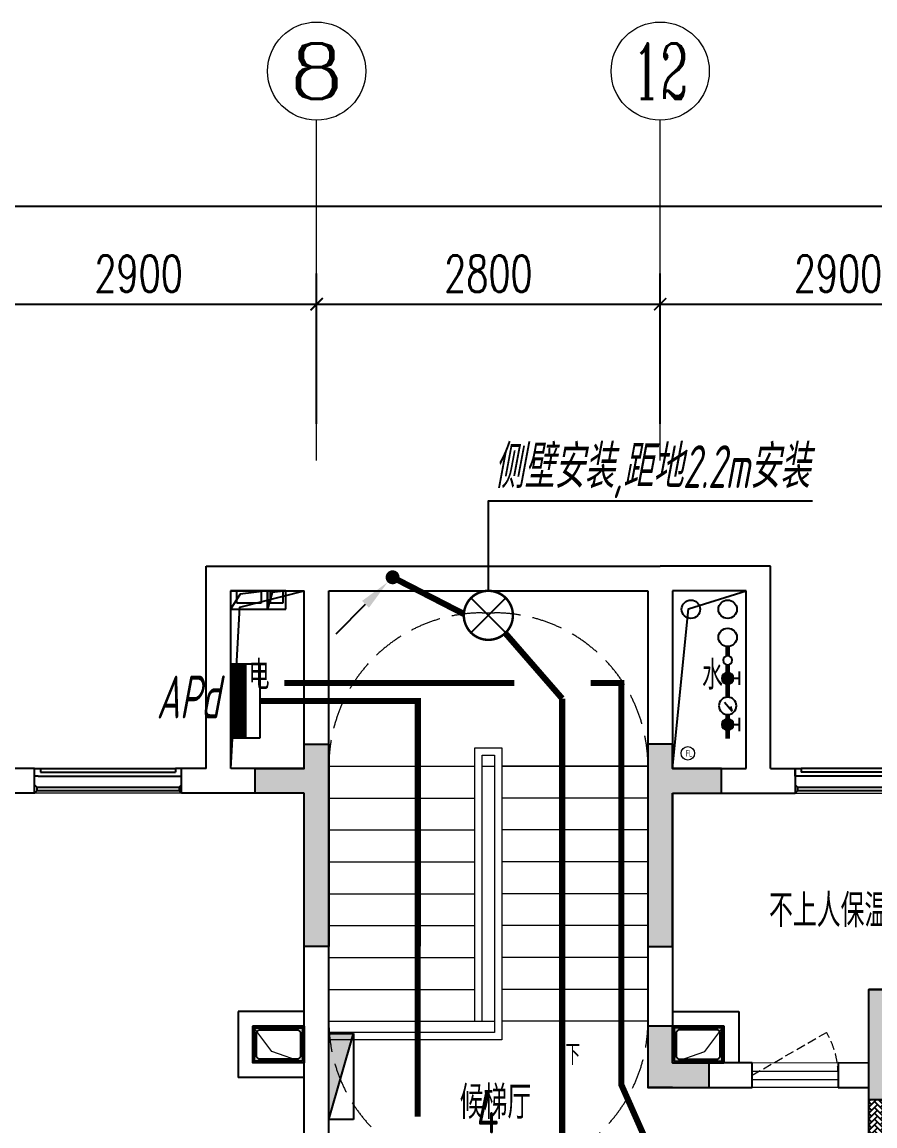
# Model space of a CAD drawing. Extents: x 3753737 to 4713801, y -857380 to 24339.
# Drawn here: x 4049613 to 4056563, y -789149 to -780149 of the extents above; entities that cross this region are included whole.
import ezdxf
from ezdxf.enums import TextEntityAlignment as Align

# ---------------------------------------------------------------- set-up
doc = ezdxf.new("R2010")
doc.units = 0
doc.header["$LTSCALE"] = 1000
doc.header["$MEASUREMENT"] = 0
doc.linetypes.add('DASH', pattern=[0.35, 0.25, -0.1])
doc.layers.get('0').update_dxf_attribs({"linetype": 'CONTINUOUS'})
doc.layers.get('Defpoints').update_dxf_attribs({"linetype": 'CONTINUOUS'})
for name, color, linetype in [('!!电气', 1, 'CONTINUOUS'), ('3-栏杆1', 252, 'CONTINUOUS'), ('COLU', 7, 'CONTINUOUS'), ('DIM-照明', 7, 'CONTINUOUS'), ('EQUIP-照明', 3, 'CONTINUOUS'), ('EQUIP-箱柜', 3, 'CONTINUOUS'), ('EQUIP_消火栓', 7, 'CONTINUOUS'), ('LVTRY', 252, 'CONTINUOUS'), ('LWIRE', 4, 'CONTINUOUS'), ('S-砼墙填充', 251, 'CONTINUOUS'), ('VPIPE-消防', 1, 'TG_X'), ('VPIPE-给水', 3, 'TG_J'), ('WALL', 252, 'CONTINUOUS'), ('WIRE-动力', 7, 'CONTINUOUS'), ('WIRE-照明', 2, 'CONTINUOUS'), ('保温', 6, 'CONTINUOUS'), ('污水', 3, 'CONTINUOUS'), ('看线', 185, 'CONTINUOUS'), ('给水', 4, 'CONTINUOUS'), ('铝合金', 144, 'CONTINUOUS')]:
    doc.layers.add(name, color=color, linetype=linetype)
for name, color, linetype, lineweight in [('AXIS', 114, 'CONTINUOUS', 20), ('AXIS_TEXT', 7, 'CONTINUOUS', 20), ('DIM_SYMB', 252, 'CONTINUOUS', 20), ('PUB_HATCH', 8, 'CONTINUOUS', 9), ('PUB_TEXT', 7, 'CONTINUOUS', 20), ('STAIR', 252, 'CONTINUOUS', 20), ('VPIPE-废水', 31, 'TG_F', 18), ('WINDOW', 146, 'CONTINUOUS', 20), ('平面-看线', 252, 'CONTINUOUS', 15), ('立面-洞口示意', 252, 'CONTINUOUS', 13)]:
    doc.layers.add(name, color=color, linetype=linetype, lineweight=lineweight)
doc.styles.add('_TCH_AXIS', font='COMPLEX', dxfattribs={"bigfont": 'GBCBIG'})
doc.styles.add('_TCH_DIM', font='SIMPLEX', dxfattribs={"bigfont": 'GBCBIG'})
doc.styles.add('_TCH_DIM_T3', font='SIMPLEX.shx', dxfattribs={"width": 0.705882, "bigfont": 'GBCBIG.shx'})
doc.styles.add('_TCH_LABEL', font='COMPLEX', dxfattribs={"bigfont": 'GBCBIG'})
doc.styles.add('_TEL_DIM', font='SIMPLEX', dxfattribs={"width": 0.8, "height": 3.5, "bigfont": 'HZTXT'})
doc.styles.add('COMPLEX', font='COMPLEX')
doc.styles.add('HZTXT', font='gbeitc.shx', dxfattribs={"width": 0.8, "height": 400, "bigfont": 'hztxt.shx'})
doc.styles.get("Standard").update_dxf_attribs({"font": 'gbenor.shx', "bigfont": 'gbcbig.shx'})
doc.styles.add('TG_LINETYPE', font='SIMPLEX', dxfattribs={"width": 0.8, "height": 3, "bigfont": 'HZTXT'})
doc.linetypes.add('TG_F', pattern='A,2,-0.3,["F",TG_LINETYPE,S=0.1,R=0,X=-0.23,Y=-0.15],0', length=2.3)
doc.linetypes.add('TG_J', pattern='A,2,-0.22,["J",TG_LINETYPE,S=0.1,R=0,X=-0.18,Y=-0.15],0', length=2.22)
doc.linetypes.add('TG_X', pattern='A,4,-0.3,["X",TG_LINETYPE,S=0.1,R=0,X=-0.23,Y=-0.15],0', length=4.3)
doc.dimstyles.new('_TCH_ARCH&&100', dxfattribs={"dimtxt": 297.5, "dimasz": 100, "dimexe": 250, "dimexo": 300, "dimgap": 100, "dimtad": 1, "dimdec": 0, "dimzin": 0, "dimdsep": 46, "dimtxsty": '_TCH_DIM_T3', "dimblk": 'ARCHTICK', "dimcen": 0.09, "dimclrt": 7, "dimazin": 2, "dimtfac": 1, "dimtdec": 0, "dimtix": 1, "dimtmove": 2, "dimatfit": 3, "dimfxl": 1, "dimtolj": 1, "dimtzin": 0, "dimarcsym": 0})
pattern_1 = [(45, (0, 0), (0, 47.4157523), [100.584, -33.528]), (135, (23.708, 23.708), (3e-15, 47.4157523), [100.584, -33.528])]
pattern_2 = [(90, (0, 0), (-16.49778, 1e-15), [9.525, -19.05]), (210, (0, 0), (8.24889, -14.2874966), [9.525, -19.05]), (150, (6e-16, 9.525), (-8.24889, -14.2874966), [9.525, -19.05])]

# ---------------------------------------------------------------- blocks, each defined once
blk = doc.blocks.new('$TwtSys$00000434')
at = {"color": 252}
for p, q in [((-0.5, 0.5), (-0.5, -0.5)), ((-0.5, -0.5), (0.5, 0.5)), ((0.5, 0.5), (-0.5, 0.5)), ((0.5, -0.5), (0.5, 0.5)), ((-0.5, -0.5), (0.5, -0.5))]:
    blk.add_line(p, q, dxfattribs=at)
blk.add_solid([(0.5, -0.5), (0.5, 0.5), (-0.5, -0.5)], dxfattribs=at)
blk = doc.blocks.new('A$C2705576B')
at = {"layer": '给水'}
h = blk.add_hatch(color=252, dxfattribs=at)
edge = h.paths.add_edge_path()
edge.add_arc((417.5, -1741.2), 47.2, 0, 360)
h = blk.add_hatch(color=252, dxfattribs=at)
edge = h.paths.add_edge_path()
edge.add_arc((794.7, -1741.2), 47.2, 0, 360)
at = {"layer": '给水', "color": 252}
for p, q in [((363.1, -1645.4), (471.8, -1645.4)), ((417.5, -1741.2), (417.5, -1645.4)), ((601.1, -1768.1), (525.3, -1704.3)), ((525.3, -1704.3), (564, -1715)), ((740.3, -1645.4), (849, -1645.4)), ((794.7, -1741.2), (794.7, -1645.4))]:
    blk.add_line(p, q, dxfattribs=at)
at = {"layer": '给水', "color": 252, "const_width": 35.4}
for points in [[(499.1, -1741.2), (302.5, -1741.2)], [(903.5, -1741.2), (640.6, -1741.2)], [(1052.8, -1741.2), (978.5, -1741.2)]]:
    blk.add_lwpolyline(points, dxfattribs=at)
at = {"layer": '给水', "color": 252}
for centre, radius in [((417.5, -1741.2), 47.2), ((569.8, -1741.2), 70.8), ((794.7, -1741.2), 47.2), ((941, -1741.2), 37.5)]:
    blk.add_circle(centre, radius, dxfattribs=at)
blk = doc.blocks.new('GDGDGRD')
at = {"layer": 'S-砼墙填充'}
h = blk.add_hatch(color=252, dxfattribs=at)
h.dxf.hatch_style = 1
h.paths.add_polyline_path([(431616.6, 297415.4), (431216.6, 297415.4), (431216.6, 297615.4), (431616.6, 297615.4), (431616.6, 297815.4), (431816.6, 297815.4), (431816.6, 296165.4), (431616.6, 296165.4)])
h = blk.add_hatch(color=252, dxfattribs=at)
h.dxf.hatch_style = 1
h.paths.add_polyline_path([(434616.6, 297415.4), (435016.6, 297415.4), (435016.6, 297615.4), (434616.6, 297615.4), (434616.6, 297815.4), (434416.6, 297815.4), (434416.6, 296165.4), (434616.6, 296165.4)])
h = blk.add_hatch(color=252, dxfattribs=at)
h.dxf.hatch_style = 1
h.paths.add_polyline_path([(436416.6, 295815.4), (436416.6, 295615.4), (436416.6, 294915.4), (436216.6, 294915.4), (436216.6, 295815.4)])
h = blk.add_hatch(color=252, dxfattribs=at)
h.dxf.hatch_style = 1
h.paths.add_polyline_path([(434916.6, 295015.6), (434916.6, 295215.6), (434616.6, 295215.6), (434616.6, 295515.6), (434416.6, 295515.6), (434416.6, 295015.6)])
at = {"layer": 'COLU', "color": 252}
for points in [[(431616.6, 297415.4), (431216.6, 297415.4), (431216.6, 297615.4), (431616.6, 297615.4), (431616.6, 297815.4), (431816.6, 297815.4), (431816.6, 296165.4), (431616.6, 296165.4), (431616.6, 297415.4)], [(434616.6, 297415.4), (435016.6, 297415.4), (435016.6, 297615.4), (434616.6, 297615.4), (434616.6, 297815.4), (434416.6, 297815.4), (434416.6, 296165.4), (434616.6, 296165.4), (434616.6, 297415.4)], [(436416.6, 295815.4), (436416.6, 295615.4), (436416.6, 295615.4), (436416.6, 294915.4), (436216.6, 294915.4), (436216.6, 295815.4)], [(434916.6, 295015.6), (434916.6, 295215.6), (434616.6, 295215.6), (434616.6, 295515.6), (434416.6, 295515.6), (434416.6, 295015.6)]]:
    blk.add_lwpolyline(points, close=True, dxfattribs=at)
blk = doc.blocks.new('VXVXVXDVXDVXVDX')
at = {"layer": '保温', "linetype": 'ByBlock', "ltscale": 10}
h = blk.add_hatch(dxfattribs=at)
h.set_pattern_fill('AR-HBONE', color=251, scale=55)
h.set_pattern_definition(pattern_1)
h.paths.add_polyline_path([(439216.6, 295615.4), (439116.6, 295615.4), (439116.6, 292815.4), (439216.6, 292815.2)])
h = blk.add_hatch(dxfattribs=at)
h.set_pattern_fill('AR-HBONE', color=251, scale=55)
h.set_pattern_definition(pattern_1)
h.paths.add_polyline_path([(436416.6, 294915.4), (436216.6, 294915.4), (436216.6, 292815.4), (436416.6, 292815.2)])
at = {"layer": '保温', "linetype": 'Continuous', "ltscale": 10}
h = blk.add_hatch(dxfattribs=at)
h.set_pattern_fill('HEX', color=251, scale=10, angle=90, style=0)
h.set_pattern_definition(pattern_2)
h.paths.add_polyline_path([(435016.6, 292815.4), (435016.6, 293015.4), (434466.6, 293015.4), (434466.6, 292815.4)])
h = blk.add_hatch(dxfattribs=at)
h.set_pattern_fill('HEX', color=251, scale=10, angle=90, style=0)
h.set_pattern_definition(pattern_2)
h.paths.add_polyline_path([(436216.6, 292815.4), (436216.6, 293015.4), (436116.6, 293015.4), (436116.6, 292815.4)])
at = {"layer": '保温', "linetype": 'ByBlock', "ltscale": 10}
h = blk.add_hatch(dxfattribs=at)
h.set_pattern_fill('AR-HBONE', color=251, scale=55)
h.set_pattern_definition(pattern_1)
h.paths.add_polyline_path([(425516.6, 292815.4), (425516.6, 292915.4), (425416.6, 292915.4), (425416.6, 292815.4)])
h = blk.add_hatch(dxfattribs=at)
h.set_pattern_fill('AR-HBONE', color=251, scale=55)
h.set_pattern_definition(pattern_1)
h.paths.add_polyline_path([(427016.6, 292815.4), (427016.6, 292915.4), (426316.6, 292915.4), (426316.6, 292815.4)])
h = blk.add_hatch(dxfattribs=at)
h.set_pattern_fill('AR-HBONE', color=251, scale=55)
h.set_pattern_definition(pattern_1)
h.paths.add_polyline_path([(437016.6, 292815.4), (437016.6, 292915.4), (436416.6, 292915.4), (436416.6, 292815.4)])
h = blk.add_hatch(dxfattribs=at)
h.set_pattern_fill('AR-HBONE', color=251, scale=55)
h.set_pattern_definition(pattern_1)
h.paths.add_polyline_path([(439116.6, 292815.3), (439116.6, 292915.4), (438616.6, 292915.4), (438616.6, 292815.3)])
h = blk.add_hatch(dxfattribs=at)
h.set_pattern_fill('AR-HBONE', color=251, scale=55)
h.set_pattern_definition(pattern_1)
h.paths.add_polyline_path([(439916.5, 292815.4), (439916.5, 292915.4), (439216.5, 292915.4), (439216.5, 292815.4)])
h = blk.add_hatch(dxfattribs=at)
h.set_pattern_fill('AR-HBONE', color=251, scale=55)
h.set_pattern_definition([(45, (-568246.073, -58773.168), (0, 47.4157523), [100.584, -33.528]), (135, (-568222.366, -58749.46), (3e-15, 47.4157523), [100.584, -33.528])])
h.paths.add_polyline_path([(440816.5, 292815.4), (440816.5, 292915.4), (440716.5, 292915.4), (440716.5, 292815.4)])
at = {"layer": '保温', "linetype": 'Continuous', "ltscale": 10}
h = blk.add_hatch(dxfattribs=at)
h.set_pattern_fill('HEX', color=251, scale=10, angle=90, style=0)
h.set_pattern_definition(pattern_2)
h.paths.add_polyline_path([(434066.6, 291315.4), (434066.6, 291515.4), (432166.6, 291515.4), (432166.6, 291315.4)])
at = {"layer": '保温', "color": 251, "linetype": 'ByBlock', "ltscale": 10}
for p, q in [((439016.6, 295615.4), (439216.6, 295615.4)), ((436216.6, 293015.4), (436216.6, 292815.4)), ((427016.6, 292915.4), (427016.6, 292815.4))]:
    blk.add_line(p, q, dxfattribs=at)
blk = doc.blocks.new('A$C1BAD4CCC')
at = {"layer": 'PUB_HATCH'}
blk.add_hatch(color=252, dxfattribs=at).paths.add_polyline_path([(15, -15), (15, -285), (155, -285), (155, -270), (50, -270), (30, -250), (30, -50), (50, -30), (370, -30), (390, -50), (390, -250), (370, -270), (265, -270), (265, -285), (405, -285), (405, -15)])
at = {"layer": 'LVTRY', "color": 252}
for p, q in [((155, -270), (155, -285)), ((265, -270), (265, -285))]:
    blk.add_line(p, q, dxfattribs=at)
for points in [[(420, 0), (0, 0), (0, -300), (420, -300)], [(405, -15), (15, -15), (15, -285), (405, -285)], [(50, -270), (370, -270), (390, -250), (390, -50), (370, -30), (50, -30), (30, -50), (30, -250), (50, -270)]]:
    blk.add_lwpolyline(points, close=True, dxfattribs=at)
at = {"layer": '立面-洞口示意', "color": 252}
blk.add_lwpolyline([(420, 0), (156.4, -93.9), (0, -300)], dxfattribs=at)
blk = doc.blocks.new('$WINLIB2D$00000001')
at = {"color": 0}
for points in [[(-0.5, 0.5), (-0.5, -0.5)], [(-0.5, 0.5), (0.5, 0.5)], [(0.5, -0.5), (0.5, 0.5)], [(0.5, 0.167), (-0.5, 0.167)], [(0.5, -0.167), (-0.5, -0.167)], [(-0.5, -0.5), (0.5, -0.5)]]:
    blk.add_lwpolyline(points, dxfattribs=at)
blk = doc.blocks.new('_ArchTick')
at = {"color": 0, "linetype": 'ByBlock', "const_width": 0.15}
blk.add_lwpolyline([(-0.5, -0.5), (0.5, 0.5)], dxfattribs=at)
blk = doc.blocks.new('*D567')
at = {"layer": 'AXIS', "color": 0, "lineweight": -2, "transparency": 16777216}
for p, q in [((11702.5, -5070.4), (11702.5, -3045.4)), ((61902.5, -5070.4), (61902.5, -3045.4)), ((11702.5, -3295.4), (61902.5, -3295.4))]:
    blk.add_line(p, q, dxfattribs=at)
at = {"layer": 'Defpoints', "color": 0, "transparency": 16777216}
for p in [(61902.5, -3295.4), (11702.5, -5370.4), (61902.5, -5370.4)]:
    blk.add_point(p, dxfattribs=at)
at = {"layer": 'AXIS', "color": 0, "lineweight": -2, "transparency": 16777216, "xscale": 100, "yscale": 100, "zscale": 100, "rotation": 180}
blk.add_blockref('_ArchTick', (11702.5, -3295.4), dxfattribs=at)
at = {"layer": 'AXIS', "color": 0, "lineweight": -2, "transparency": 16777216, "xscale": 100, "yscale": 100, "zscale": 100}
blk.add_blockref('_ArchTick', (61902.5, -3295.4), dxfattribs=at)
at = {"layer": 'AXIS', "color": 7, "transparency": 16777216, "insert": (36802.5, -3046.7), "char_height": 297.5, "attachment_point": 5, "style": '_TCH_DIM_T3'}
blk.add_mtext('\\A1;50200', dxfattribs=at)
blk = doc.blocks.new('*D573')
at = {"layer": 'AXIS', "color": 0, "lineweight": -2, "transparency": 16777216}
for p, q in [((20002.5, -5070.4), (20002.5, -3845.4)), ((22902.5, -5070.4), (22902.5, -3845.4)), ((20002.5, -4095.4), (22902.5, -4095.4))]:
    blk.add_line(p, q, dxfattribs=at)
at = {"layer": 'Defpoints', "color": 0, "transparency": 16777216}
for p in [(22902.5, -4095.4), (20002.5, -5370.4), (22902.5, -5370.4)]:
    blk.add_point(p, dxfattribs=at)
at = {"layer": 'AXIS', "color": 0, "lineweight": -2, "transparency": 16777216, "xscale": 100, "yscale": 100, "zscale": 100, "rotation": 180}
blk.add_blockref('_ArchTick', (20002.5, -4095.4), dxfattribs=at)
at = {"layer": 'AXIS', "color": 0, "lineweight": -2, "transparency": 16777216, "xscale": 100, "yscale": 100, "zscale": 100}
blk.add_blockref('_ArchTick', (22902.5, -4095.4), dxfattribs=at)
at = {"layer": 'AXIS', "color": 7, "transparency": 16777216, "insert": (21452.5, -3846.7), "char_height": 297.5, "attachment_point": 5, "style": '_TCH_DIM_T3'}
blk.add_mtext('\\A1;2900', dxfattribs=at)
blk = doc.blocks.new('*D574')
at = {"layer": 'AXIS', "color": 0, "lineweight": -2, "transparency": 16777216}
for p, q in [((22902.5, -5070.4), (22902.5, -3845.4)), ((25702.5, -5070.4), (25702.5, -3845.4)), ((22902.5, -4095.4), (25702.5, -4095.4))]:
    blk.add_line(p, q, dxfattribs=at)
at = {"layer": 'Defpoints', "color": 0, "transparency": 16777216}
for p in [(25702.5, -4095.4), (22902.5, -5370.4), (25702.5, -5370.4)]:
    blk.add_point(p, dxfattribs=at)
at = {"layer": 'AXIS', "color": 0, "lineweight": -2, "transparency": 16777216, "xscale": 100, "yscale": 100, "zscale": 100, "rotation": 180}
blk.add_blockref('_ArchTick', (22902.5, -4095.4), dxfattribs=at)
at = {"layer": 'AXIS', "color": 0, "lineweight": -2, "transparency": 16777216, "xscale": 100, "yscale": 100, "zscale": 100}
blk.add_blockref('_ArchTick', (25702.5, -4095.4), dxfattribs=at)
at = {"layer": 'AXIS', "color": 7, "transparency": 16777216, "insert": (24302.5, -3846.7), "char_height": 297.5, "attachment_point": 5, "style": '_TCH_DIM_T3'}
blk.add_mtext('\\A1;2800', dxfattribs=at)
blk = doc.blocks.new('*D575')
at = {"layer": 'AXIS', "color": 0, "lineweight": -2, "transparency": 16777216}
for p, q in [((25702.5, -5070.4), (25702.5, -3845.4)), ((28602.5, -5070.4), (28602.5, -3845.4)), ((25702.5, -4095.4), (28602.5, -4095.4))]:
    blk.add_line(p, q, dxfattribs=at)
at = {"layer": 'Defpoints', "color": 0, "transparency": 16777216}
for p in [(28602.5, -4095.4), (25702.5, -5370.4), (28602.5, -5370.4)]:
    blk.add_point(p, dxfattribs=at)
at = {"layer": 'AXIS', "color": 0, "lineweight": -2, "transparency": 16777216, "xscale": 100, "yscale": 100, "zscale": 100, "rotation": 180}
blk.add_blockref('_ArchTick', (25702.5, -4095.4), dxfattribs=at)
at = {"layer": 'AXIS', "color": 0, "lineweight": -2, "transparency": 16777216, "xscale": 100, "yscale": 100, "zscale": 100}
blk.add_blockref('_ArchTick', (28602.5, -4095.4), dxfattribs=at)
at = {"layer": 'AXIS', "color": 7, "transparency": 16777216, "insert": (27152.5, -3846.7), "char_height": 297.5, "attachment_point": 5, "style": '_TCH_DIM_T3'}
blk.add_mtext('\\A1;2900', dxfattribs=at)
blk = doc.blocks.new('_AXISO')
blk.add_circle((0, 0), 0.5)
at = {"layer": 'AXIS_TEXT', "style": 'COMPLEX', "width": 1.041667}
blk.add_attdef('A', text='', height=0.56, dxfattribs=at).set_placement((-0.25, -0.28), (0.25, -0.28), align=Align.FIT)
blk = doc.blocks.new('$TelecSys$00000081')
for p, q in [((0.104, 0.104), (0.104, 0.104)), ((-0.104, -0.104), (-0.104, -0.104)), ((-1.15, -1.15), (-0.55, -0.55))]:
    blk.add_line(p, q)
at = {"const_width": 0.142}
blk.add_lwpolyline([(0.071, 0, 1), (-0.071, 0, 1)], format="xyb", close=True, dxfattribs=at)
blk.add_solid([(-0.62, -0.48), (-0.48, -0.62), (-0.1, -0.1)])
at = {"width": 0.8, "flags": 9}
blk.add_attdef('A', (0, 0), '', height=0.00002, rotation=180, dxfattribs=at)
blk = doc.blocks.new('$equip$00002539')
for p, q in [((-0.354, 0.354), (0.354, -0.354)), ((0.354, 0.354), (-0.354, -0.354))]:
    blk.add_line(p, q)
at = {"const_width": 0.05}
blk.add_lwpolyline([(-0.5, 0, 1), (0.5, 0, 1), (-0.5, 0, 0.911406)], format="xyb", dxfattribs=at)
blk.add_circle((0, 0), 0.5)
for p in [(0, 0.5), (-0.5, 0), (0.5, 0), (0, -0.5)]:
    blk.add_point(p)
at = {"color": 7, "style": '_TEL_DIM', "flags": 1}
blk.add_attdef('A', text='', height=0.00002, dxfattribs=at).set_placement((0, 0), align=Align.MIDDLE_CENTER)
blk = doc.blocks.new('*X9')
at = {"color": 0}
for p, q in [((-250, 32.8), (-182.8, 100)), ((-250, 68.2), (-218.2, 100)), ((-247.5, 0), (-147.5, 100)), ((-212.1, 0), (-112.1, 100)), ((-176.8, 0), (-76.8, 100)), ((-141.4, 0), (-41.4, 100)), ((-106.1, 0), (-6.1, 100)), ((-70.7, 0), (29.3, 100)), ((-35.4, 0), (64.6, 100)), ((0, 0), (100, 100)), ((35.4, 0), (135.4, 100)), ((70.7, 0), (170.7, 100)), ((106.1, 0), (206.1, 100)), ((141.4, 0), (241.4, 100)), ((176.8, 0), (250, 73.2)), ((212.1, 0), (250, 37.9)), ((247.5, 0), (250, 2.5))]:
    blk.add_line(p, q, dxfattribs=at)
blk = doc.blocks.new('$equip$00001414')
for p, q in [((0.75, 0.6), (-0.75, 0.6)), ((-0.75, 0.6), (-0.75, 0)), ((0.75, 0), (0.75, 0.6)), ((-0.75, 0.3), (0.75, 0.3)), ((-0.75, 0), (0.75, 0))]:
    blk.add_line(p, q)
at = {"const_width": 0.3}
blk.add_lwpolyline([(-0.75, 0.15), (0.75, 0.15)], dxfattribs=at)
for p in [(0, 0.6), (-0.75, 0.3), (0.75, 0.3), (0, 0)]:
    blk.add_point(p)
at = {"xscale": 0.00300000000061118, "yscale": 0.00300000000061118, "zscale": 0.00300000000061118}
blk.add_blockref('*X9', (0, 0), dxfattribs=at)
at = {"style": '_TCH_LABEL', "flags": 9}
blk.add_attdef('A', (0, 0), '', height=0.00002, dxfattribs=at)
blk = doc.blocks.new('A$C0A82355E')
at = {"layer": '!!电气'}
for p, q in [((0, 300), (-150, 300)), ((-150, 300), (-150, 0)), ((-26.9, 223.3), (-150, 300)), ((0, 0), (0, 300)), ((-100, 50), (-100, 250)), ((-100, 250), (0, 250)), ((0, 0), (-26.9, 223.3)), ((-150, 0), (0, 0)), ((0, 50), (-100, 50))]:
    blk.add_line(p, q, dxfattribs=at)
blk = doc.blocks.new('A$C04F44ECC')
at = {"layer": '!!电气'}
for p, q in [((0, 0), (-300, 0)), ((-300, 0), (-300, -300)), ((-250, -200), (-250, 0)), ((0, 0), (-223, -27)), ((-50, 0), (-50, -200)), ((0, -300), (0, 0)), ((-223, -27), (-300, -300)), ((-300, -300), (0, -300)), ((-50, -200), (-250, -200))]:
    blk.add_line(p, q, dxfattribs=at)
blk = doc.blocks.new('$TelecSys$00000095')
blk.add_line((0.4, 0.4), (-0.4, -0.4))
at = {"width": 0.8}
blk.add_attdef('N', text='', height=1, dxfattribs=at).set_placement((-0.017, 1.056), align=Align.MIDDLE)
blk = doc.blocks.new('A$C100F5A36')
at = {"layer": '3-栏杆1', "color": 252}
for p, q in [((20622.7, -8033.3), (20602.5, -8015.5)), ((20602.5, -8015.5), (20622.7, -8033.3)), ((20622.7, -8062.6), (20602.5, -8082.4)), ((20602.5, -8082.4), (20622.7, -8062.6)), ((20622.7, -8033.3), (21782.2, -8033.3)), ((20622.7, -8033.3), (20622.7, -8062.6)), ((21782.2, -8062.6), (20622.7, -8062.6)), ((21782.2, -8033.3), (21802.5, -8015.5)), ((21802.5, -8015.5), (21782.2, -8033.3)), ((21782.2, -8033.3), (21782.2, -8062.6)), ((21802.5, -8082.4), (21782.2, -8062.6)), ((26822.7, -8033.3), (26802.4, -8015.5)), ((26802.4, -8015.5), (26822.7, -8033.3)), ((26822.7, -8062.6), (26802.4, -8082.4)), ((26802.4, -8082.4), (26822.7, -8062.6)), ((26822.7, -8033.3), (27982.2, -8033.3)), ((26822.7, -8033.3), (26822.7, -8062.6)), ((27982.2, -8062.6), (26822.7, -8062.6))]:
    blk.add_line(p, q, dxfattribs=at)
at = {"layer": 'AXIS'}
for p, q in [((22902.5, -5370.4), (22902.5, -2595.4)), ((25702.5, -5370.4), (25702.5, -2595.4))]:
    blk.add_line(p, q, dxfattribs=at)
at = {"layer": 'DIM_SYMB', "color": 252}
blk.add_lwpolyline([(24977.5, -10072.4, 0, 0, 0), (24977.5, -7147.4, 0, 0, 0), (23627.5, -7147.4, 0, 0, 0), (23627.5, -9662.4, 40, 0, 0), (23627.5, -9812.4, 0, 0, 0)], format="xyseb", dxfattribs=at)
at = {"layer": 'STAIR', "color": 252}
for p, q in [((25602.5, -6432.4), (23002.5, -6432.4)), ((23002.5, -6432.4), (23002.5, -7862.4)), ((25602.5, -7862.4), (25602.5, -6432.4)), ((24192.5, -9942.4), (24192.5, -7712.4)), ((24192.5, -7712.4), (24412.5, -7712.4)), ((24412.5, -7712.4), (24412.5, -10092.4)), ((24252.5, -9942.4), (24252.5, -7772.4)), ((24252.5, -7772.4), (24352.5, -7772.4)), ((24352.5, -7772.4), (24352.5, -10032.4)), ((23002.5, -9942.4), (23002.5, -7862.4)), ((23002.5, -7862.4), (24192.5, -7862.4)), ((23002.5, -7862.4), (24192.5, -7862.4)), ((24252.5, -9942.4), (24252.5, -7862.4)), ((24252.5, -7862.4), (24352.5, -7862.4)), ((24352.5, -7862.4), (24352.5, -9942.4)), ((25602.5, -7862.4), (24412.5, -7862.4)), ((24412.5, -7862.4), (25602.5, -7862.4)), ((25602.5, -7862.4), (25602.5, -9942.4)), ((23002.5, -8122.4), (24192.5, -8122.4)), ((25602.5, -8122.4), (24412.5, -8122.4)), ((23002.5, -8382.4), (24192.5, -8382.4)), ((25602.5, -8382.4), (24412.5, -8382.4)), ((23002.5, -8642.4), (24192.5, -8642.4)), ((25602.5, -8642.4), (24412.5, -8642.4)), ((23002.5, -8902.4), (24192.5, -8902.4)), ((25602.5, -8902.4), (24412.5, -8902.4)), ((23002.5, -9162.4), (24192.5, -9162.4)), ((25602.5, -9162.4), (24412.5, -9162.4)), ((23002.5, -9422.4), (24192.5, -9422.4)), ((25602.5, -9422.4), (24412.5, -9422.4)), ((23002.5, -9682.4), (24192.5, -9682.4)), ((25602.5, -9682.4), (24412.5, -9682.4)), ((23002.5, -9942.4), (24192.5, -9942.4)), ((24192.5, -9942.4), (24252.5, -9942.4)), ((24192.5, -9942.4), (24252.5, -9942.4)), ((24252.5, -9942.4), (24352.5, -9942.4)), ((25602.5, -9942.4), (24412.5, -9942.4)), ((24352.5, -10032.4), (23002.5, -10032.4)), ((23002.5, -10092.4), (23002.5, -10032.4)), ((24412.5, -10092.4), (23002.5, -10092.4))]:
    blk.add_line(p, q, dxfattribs=at)
at = {"layer": 'STAIR', "color": 252, "linetype": 'DASH'}
for points in [[(23002.5, -7862.4, -0.414214), (24252.5, -6612.4), (24352.5, -6612.4, -0.414214), (25602.5, -7862.4)], [(23002.5, -9942.4, 0.414214), (24252.5, -11192.4), (24352.5, -11192.4, 0.414214), (25602.5, -9942.4)]]:
    blk.add_lwpolyline(points, format="xyb", dxfattribs=at)
at = {"layer": 'VPIPE-废水', "color": 252}
blk.add_circle((25927.5, -7757.4), 55, dxfattribs=at)
at = {"layer": 'VPIPE-消防', "color": 252, "linetype": 'Continuous'}
blk.add_circle((25952.5, -6582.4), 75, dxfattribs=at)
at = {"layer": 'VPIPE-给水', "color": 252, "linetype": 'Continuous'}
for centre in [(26252.5, -6582.4), (26252.5, -6812.4)]:
    blk.add_circle(centre, 75, dxfattribs=at)
at = {"layer": 'WALL', "color": 252}
for p, q in [((22002.5, -6232.4), (22902.5, -6232.4)), ((22002.5, -7882.4), (22002.5, -6232.4)), ((22902.5, -6232.4), (25702.5, -6232.4)), ((26602.5, -6232.4), (25702.5, -6232.4)), ((26602.5, -7882.4), (26602.5, -6232.4)), ((22202.5, -6432.4), (22802.5, -6432.4)), ((22202.5, -7882.4), (22202.5, -6432.4)), ((22802.5, -7882.4), (22802.5, -6432.4)), ((23002.5, -6432.4), (25602.5, -6432.4)), ((23002.5, -7982.4), (23002.5, -6432.4)), ((25602.5, -6432.4), (25602.5, -7982.4)), ((26402.5, -6432.4), (25802.5, -6432.4)), ((25802.5, -6432.4), (25802.5, -7882.4)), ((26402.5, -7882.4), (26402.5, -6432.4)), ((20602.5, -7882.4), (19902.5, -7882.4)), ((20602.5, -8082.4), (20602.5, -7882.4)), ((22002.5, -7882.4), (21802.5, -7882.4)), ((21802.5, -8082.4), (21802.5, -7882.4)), ((22802.5, -7882.4), (22202.5, -7882.4)), ((25802.5, -7882.4), (26402.5, -7882.4)), ((26602.5, -7882.4), (26802.5, -7882.4)), ((26802.5, -7882.4), (26802.5, -8082.4)), ((23002.5, -11882.4), (23002.5, -7982.4)), ((25602.5, -7982.4), (25602.5, -10382.1)), ((20602.5, -8082.4), (20102.5, -8082.4)), ((22102.5, -8082.4), (21802.5, -8082.4)), ((22802.5, -8082.4), (22102.5, -8082.4)), ((22802.5, -12082.4), (22802.5, -8082.4)), ((25802.5, -8082.4), (26502.5, -8082.4)), ((25802.5, -8082.4), (25802.5, -10282.1)), ((26502.5, -8082.4), (26802.5, -8082.4)), ((27402.5, -10282.4), (27402.5, -9682.4)), ((28502.5, -9682.4), (27402.5, -9682.4)), ((22262.5, -9861.9), (22262.5, -10401.9)), ((22802.5, -9861.9), (22262.5, -9861.9)), ((22802.5, -9981.9), (22802.5, -9861.9)), ((25802.5, -9861.9), (26342.5, -9861.9)), ((25802.5, -9861.9), (25802.5, -9981.9)), ((26342.5, -9861.9), (26342.5, -10282.2)), ((22382.5, -9981.9), (22382.5, -10281.9)), ((22802.5, -9981.9), (22382.5, -9981.9)), ((25802.5, -9981.9), (26222.5, -9981.9)), ((26222.5, -9981.9), (26222.5, -10282.2)), ((22802.5, -10281.9), (22382.5, -10281.9)), ((22802.5, -10401.9), (22802.5, -10281.9)), ((26452.5, -10282.2), (25802.5, -10282.1)), ((26342.5, -10282.2), (26222.5, -10282.2)), ((26452.4, -10482.2), (26452.5, -10282.2)), ((27152.5, -10282.3), (27152.4, -10482.3)), ((27402.5, -10282.4), (27152.5, -10282.3)), ((22802.5, -10401.9), (22262.5, -10401.9)), ((25602.5, -10382.1), (25602.5, -10482.1)), ((25802.5, -10482.1), (25602.5, -10482.1)), ((25802.5, -10482.1), (26452.4, -10482.2)), ((25802.5, -10482.1), (25802.5, -10482.1)), ((27152.4, -10482.3), (27402.5, -10482.4)), ((27402.5, -12482.4), (27402.5, -10482.4))]:
    blk.add_line(p, q, dxfattribs=at)
at = {"layer": 'WINDOW', "color": 252, "linetype": 'DASH', "ltscale": 0.3}
blk.add_lwpolyline([(26452.3, -10382.3), (27058.7, -10032.4, -0.131526), (27152.4, -10382.1)], format="xyb", dxfattribs=at)
at = {"layer": '平面-看线', "color": 252}
for p, q in [((21802.5, -8082.4), (20602.5, -8082.4)), ((26802.5, -8082.4), (28002.5, -8082.4))]:
    blk.add_line(p, q, dxfattribs=at)
at = {"layer": '看线', "color": 252, "ltscale": 0.5}
for points in [[(22202.5, -7882.4), (22277.4, -6565.3), (22802.5, -6432.4)], [(25802.4, -7882.4), (25933.4, -6578.3), (26402.5, -6432.4)]]:
    blk.add_lwpolyline(points, dxfattribs=at)
at = {"layer": '铝合金', "color": 252}
for points in [[(20632.5, -7942.4), (20602.5, -7942.4), (20602.5, -7882.4), (20652.5, -7882.4), (20652.5, -7912.4)], [(20602.5, -7912.4), (20602.5, -7882.4), (20652.5, -7882.4), (20652.5, -7892.4), (20652.5, -7892.4), (20652.5, -7912.4)], [(20652.5, -7882.4), (21752.5, -7882.4)], [(20652.5, -7912.4), (21752.5, -7912.4)], [(21772.5, -7942.4), (21802.5, -7942.4), (21802.5, -7882.4), (21752.5, -7882.4), (21752.5, -7912.4)], [(21802.5, -7912.4), (21802.5, -7882.4), (21752.5, -7882.4), (21752.5, -7892.4), (21752.5, -7892.4), (21752.5, -7912.4)], [(26832.5, -7942.4), (26802.5, -7942.4), (26802.5, -7882.4), (26852.5, -7882.4), (26852.5, -7912.4)], [(26802.5, -7912.4), (26802.5, -7882.4), (26852.5, -7882.4), (26852.5, -7892.4), (26852.5, -7892.4), (26852.5, -7912.4)], [(27952.5, -7882.4), (26852.5, -7882.4)], [(27952.5, -7912.4), (26852.5, -7912.4)], [(20632.5, -7942.4), (21772.5, -7942.4)], [(27972.5, -7942.4), (26832.5, -7942.4)]]:
    blk.add_lwpolyline(points, dxfattribs=at)
at = {"color": 252}
for name in ['GDGDGRD', 'VXVXVXDVXDVXVDX']:
    blk.add_blockref(name, (-408814.1, -305497.8), dxfattribs=at)
at = {"color": 252, "xscale": -1, "rotation": 180}
blk.add_blockref('A$C1BAD4CCC', (22382.5, -10281.9), dxfattribs=at)
at = {"color": 252, "rotation": 180.0000011675328}
blk.add_blockref('A$C1BAD4CCC', (26222.5, -10281.9), dxfattribs=at)
at = {"layer": 'AXIS'}
ref = blk.add_blockref('_AXISO', (22902.5, -2195.4), dxfattribs=dict(at, xscale=800, yscale=800, zscale=800))
ref.add_attrib('A', '8', dxfattribs={"layer": 'AXIS_TEXT', "height": 452.5, "style": '_TCH_AXIS', "width": 1.5}).set_placement((22676.2, -2421.7), (23128.7, -2421.7), align=Align.FIT)
ref = blk.add_blockref('_AXISO', (25702.5, -2195.4), dxfattribs=dict(at, xscale=800, yscale=800, zscale=800))
ref.add_attrib('A', '12', dxfattribs={"layer": 'AXIS_TEXT', "height": 452.55, "style": '_TCH_AXIS', "width": 0.724138}).set_placement((25476.2, -2421.7), (25928.7, -2421.7), align=Align.FIT)
at = {"layer": 'EQUIP_消火栓', "color": 252, "xscale": -700, "yscale": 200, "zscale": 700, "rotation": 270.0000000000208}
blk.add_blockref('$TwtSys$00000434', (23102.5, -10392.4), dxfattribs=at)
at = {"layer": 'WINDOW', "color": 252, "xscale": -700.0000123986958, "yscale": -200, "zscale": -700.0000123986958, "rotation": 359.9913974263898}
blk.add_blockref('$WINLIB2D$00000001', (26802.4, -10382.3), dxfattribs=at)
at = {"layer": '污水', "color": 252, "xscale": -1, "rotation": 269.999999999891}
blk.add_blockref('A$C2705576B', (27993.7, -7940.2), dxfattribs=at)
at = {"layer": 'DIM_SYMB', "color": 7, "style": '_TCH_DIM'}
blk.add_text('下', height=168.8, dxfattribs=at).set_placement((24930, -10299.9))
at = {"layer": 'PUB_TEXT', "color": 252}
for s, height, p in [('电', 236.3, (22348.7, -7237.6)), ('水', 236.3, (26043.5, -7237.6)), ('不上人保温平屋面', 270.07, (26589.4, -9175)), ('候梯厅', 270.07, (24068.7, -10738))]:
    blk.add_text(s, height=height, dxfattribs=at).set_placement(p)
at = {"layer": 'PUB_TEXT', "color": 252, "width": 0.6}
blk.add_text('FL', height=56, dxfattribs=at).set_placement((25912.1, -7785.4))
at = {"layer": 'AXIS'}
for p1, p2, distance, text, picture, middle in [((11702.5, -5370.4), (61902.5, -5370.4), 2075, '50200', '*D567', (36802.5, -3046.7)), ((20002.5, -5370.4), (22902.5, -5370.4), 1275, '2900', '*D573', (21452.5, -3846.7)), ((22902.5, -5370.4), (25702.5, -5370.4), 1275, '2800', '*D574', (24302.5, -3846.7)), ((25702.5, -5370.4), (28602.5, -5370.4), 1275, '2900', '*D575', (27152.5, -3846.7))]:
    dim = blk.add_aligned_dim(p1=p1, p2=p2, distance=distance, text=text, dimstyle='_TCH_ARCH&&100', dxfattribs=at)
    dim.commit()
    dim.dimension.update_dxf_attribs({"geometry": picture, "text_midpoint": middle})

msp = doc.modelspace()

# ---------------------------------------------------------------- block references
at = {"layer": '!!电气'}
msp.add_blockref('A$C100F5A36', (4029111, -778353.6), dxfattribs=at)

# ---------------------------------------------------------------- next in the draw order: linework, layer by layer
at = {"layer": '!!电气', "color": 7}
msp.add_lwpolyline([(4053413.4, -784786), (4053413.4, -784051.4), (4056054.3, -784051.4)], dxfattribs=at)
at = {"layer": 'WIRE-动力', "color": 6, "const_width": 50}
for points in [[(4051750.5, -785537.1), (4053624.5, -785537.1)], [(4054245.9, -785537.1), (4054496.7, -785537.1), (4054496.7, -788812.3), (4054691.3, -789251.7)], [(4051553.4, -785683.7), (4052838.8, -785683.7), (4052837.4, -789074.6)]]:
    msp.add_lwpolyline(points, dxfattribs=at)
at = {"layer": 'WIRE-照明', "color": 2, "const_width": 50}
msp.add_lwpolyline([(4053213.7, -784975), (4052632.7, -784675.8)], dxfattribs=at)
at = {"layer": 'WIRE-照明', "color": 2, "linetype": 'Continuous', "const_width": 50}
for points in [[(4053551.1, -785131.1), (4054014.7, -785664.3)], [(4054014.7, -789255.8), (4054014.7, -785664.3)]]:
    msp.add_lwpolyline(points, dxfattribs=at)

# ---------------------------------------------------------------- next in the draw order: block references
at = {"layer": '!!电气', "color": 2, "rotation": 90}
msp.add_blockref('A$C0A82355E', (4051612.9, -784786), dxfattribs=at)
at = {"xscale": 0.5, "yscale": 0.5, "zscale": 0.5}
msp.add_blockref('A$C04F44ECC', (4051763.4, -784786), dxfattribs=at)
at = {"layer": 'DIM-照明', "color": 2}
ref = msp.add_blockref('$TelecSys$00000095', (4053414.5, -789404.9), dxfattribs=dict(at, xscale=350, yscale=350, zscale=350))
ref.add_attrib('N', '4', dxfattribs={"layer": '0', "color": 7, "height": 350, "width": 0.8}).set_placement((4053408.4, -789035.5), align=Align.MIDDLE)
at = {"layer": 'EQUIP-照明', "color": 6, "xscale": 400, "yscale": 400, "zscale": 400}
msp.add_blockref('$equip$00002539', (4053413.4, -784986), dxfattribs=at)
at = {"layer": 'EQUIP-箱柜', "color": 6, "xscale": 400, "yscale": 400, "zscale": 400, "rotation": 270.0000000494967}
msp.add_blockref('$equip$00001414', (4051313.4, -785683.7), dxfattribs=at)
at = {"layer": 'LWIRE', "color": 6, "xscale": 400, "yscale": 400, "zscale": 400}
msp.add_blockref('$TelecSys$00000081', (4052632.7, -784675.8), dxfattribs=at)

# ---------------------------------------------------------------- next in the draw order: texts
at = {"layer": 'DIM-照明', "style": 'HZTXT', "width": 0.7}
for s, p in [('侧壁安装,距地2.2m安装', (4053457.7, -783948.9)), ('APd', (4050709.9, -785826.9))]:
    msp.add_text(s, height=350, dxfattribs=at).set_placement(p)

doc.saveas('drawing.dxf')
